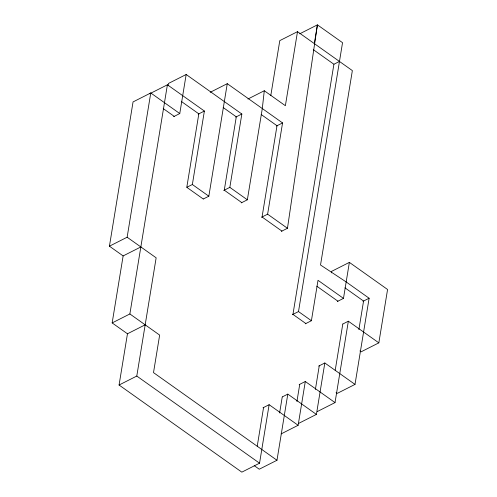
<?xml version="1.0" encoding="UTF-8"?>
<svg xmlns="http://www.w3.org/2000/svg" width="497" height="497" viewBox="0 0 497 497"><rect width="100%" height="100%" fill="white"/><g stroke="black" fill="none" stroke-linecap="round" stroke-linejoin="round"><path stroke-width="0.75" d="M336.078 392.493L337.295 393.363L355.007 384.398L369.122 298.231L346.173 281.942L320.522 265L352.361 70.599L297.504 31.665L285.377 105.712L264.286 90.74L262.298 108.545L247.351 199.8L241.219 202.906M281.333 231.372L287.465 228.272L317.415 24.85L342.539 42.68L298.504 311.569L292.373 314.676M140.85 246.953L123.132 255.918L109.427 246.189L133.053 101.928L150.765 92.964L179.771 113.552L186.17 74.494L241.846 114.018L229.838 187.369L223.706 190.469M145.174 324.821L127.462 333.779L112.16 322.92L123.132 255.918M109.427 246.189L127.139 237.224L150.765 92.964M112.16 322.92L129.872 313.961L167.402 84.794L204.385 111.042L192.358 184.505L186.903 187.263M331.412 272.847L331.661 271.343L349.372 262.379L387.573 289.49L378.832 342.855L348.347 321.217L335.021 402.595L305.301 381.503L298.132 425.289L269.125 404.701L259.546 463.185L241.834 472.15L119.069 385.02L127.462 333.779M168.085 85.726L168.452 83.459L186.17 74.494M119.069 385.02L136.787 376.055L156.151 257.813L127.139 237.224M203.385 198.962L208.839 196.203L227.266 83.676L282.563 122.927L267.616 214.182L261.484 217.288M270.79 95.592L279.792 40.624L297.504 31.665M314.34 43.612L317.415 24.85L299.703 33.815M257.229 446.219L263.565 407.515M279.625 412.951L282.246 396.929M254.203 465.627L259.26 469.218L276.978 460.259L287.806 394.115L316.403 414.411L324.827 362.978L355.007 384.398M296.926 401.508L299.741 384.318M305.27 323.827L311.402 320.72L318.018 280.308L343.483 298.38L349.372 262.379M315.39 389.455L319.26 365.786M335.202 370.327L342.787 324.032M358.884 329.586L363.562 301.045L344.955 287.838M149.69 93.759L167.402 84.794M210.231 92.293L227.266 83.676M173.639 116.658L179.771 113.552M198.253 114.148L204.385 111.042M247.935 99.015L264.286 90.74M334.015 64.2L339.463 61.448M235.715 117.118L241.846 114.018M276.431 126.027L282.563 122.927M337.351 301.48L343.483 298.38M362.99 301.331L369.122 298.231M342.893 323.976L348.347 321.217M318.695 366.078L324.827 362.978M378.832 342.855L361.12 351.82L359.903 350.95M299.169 384.603L305.301 381.503M282.358 396.873L287.806 394.115M262.994 407.801L269.125 404.701M317.303 411.559L335.021 402.595M298.685 423.369L316.403 414.411M281.103 433.906L298.132 425.289M313.278 49.619L333.903 64.256L292.944 314.384L305.841 323.535M261.167 114.503L277.003 125.735L262.056 216.996L281.905 231.086M223.153 107.501L236.286 116.826L224.277 190.183L241.79 202.614M181.48 101.543L198.825 113.856L186.791 187.319L203.279 199.017M163.196 108.551L174.211 116.366M229.838 187.369L247.351 199.8M267.616 214.182L287.465 228.272M192.358 184.505L208.839 196.203M316.806 286.204L337.917 301.194M298.504 311.569L311.402 320.72M129.872 313.961L159.649 335.096L153.505 372.62L276.978 460.259M136.787 376.055L259.546 463.185"/></g></svg>
